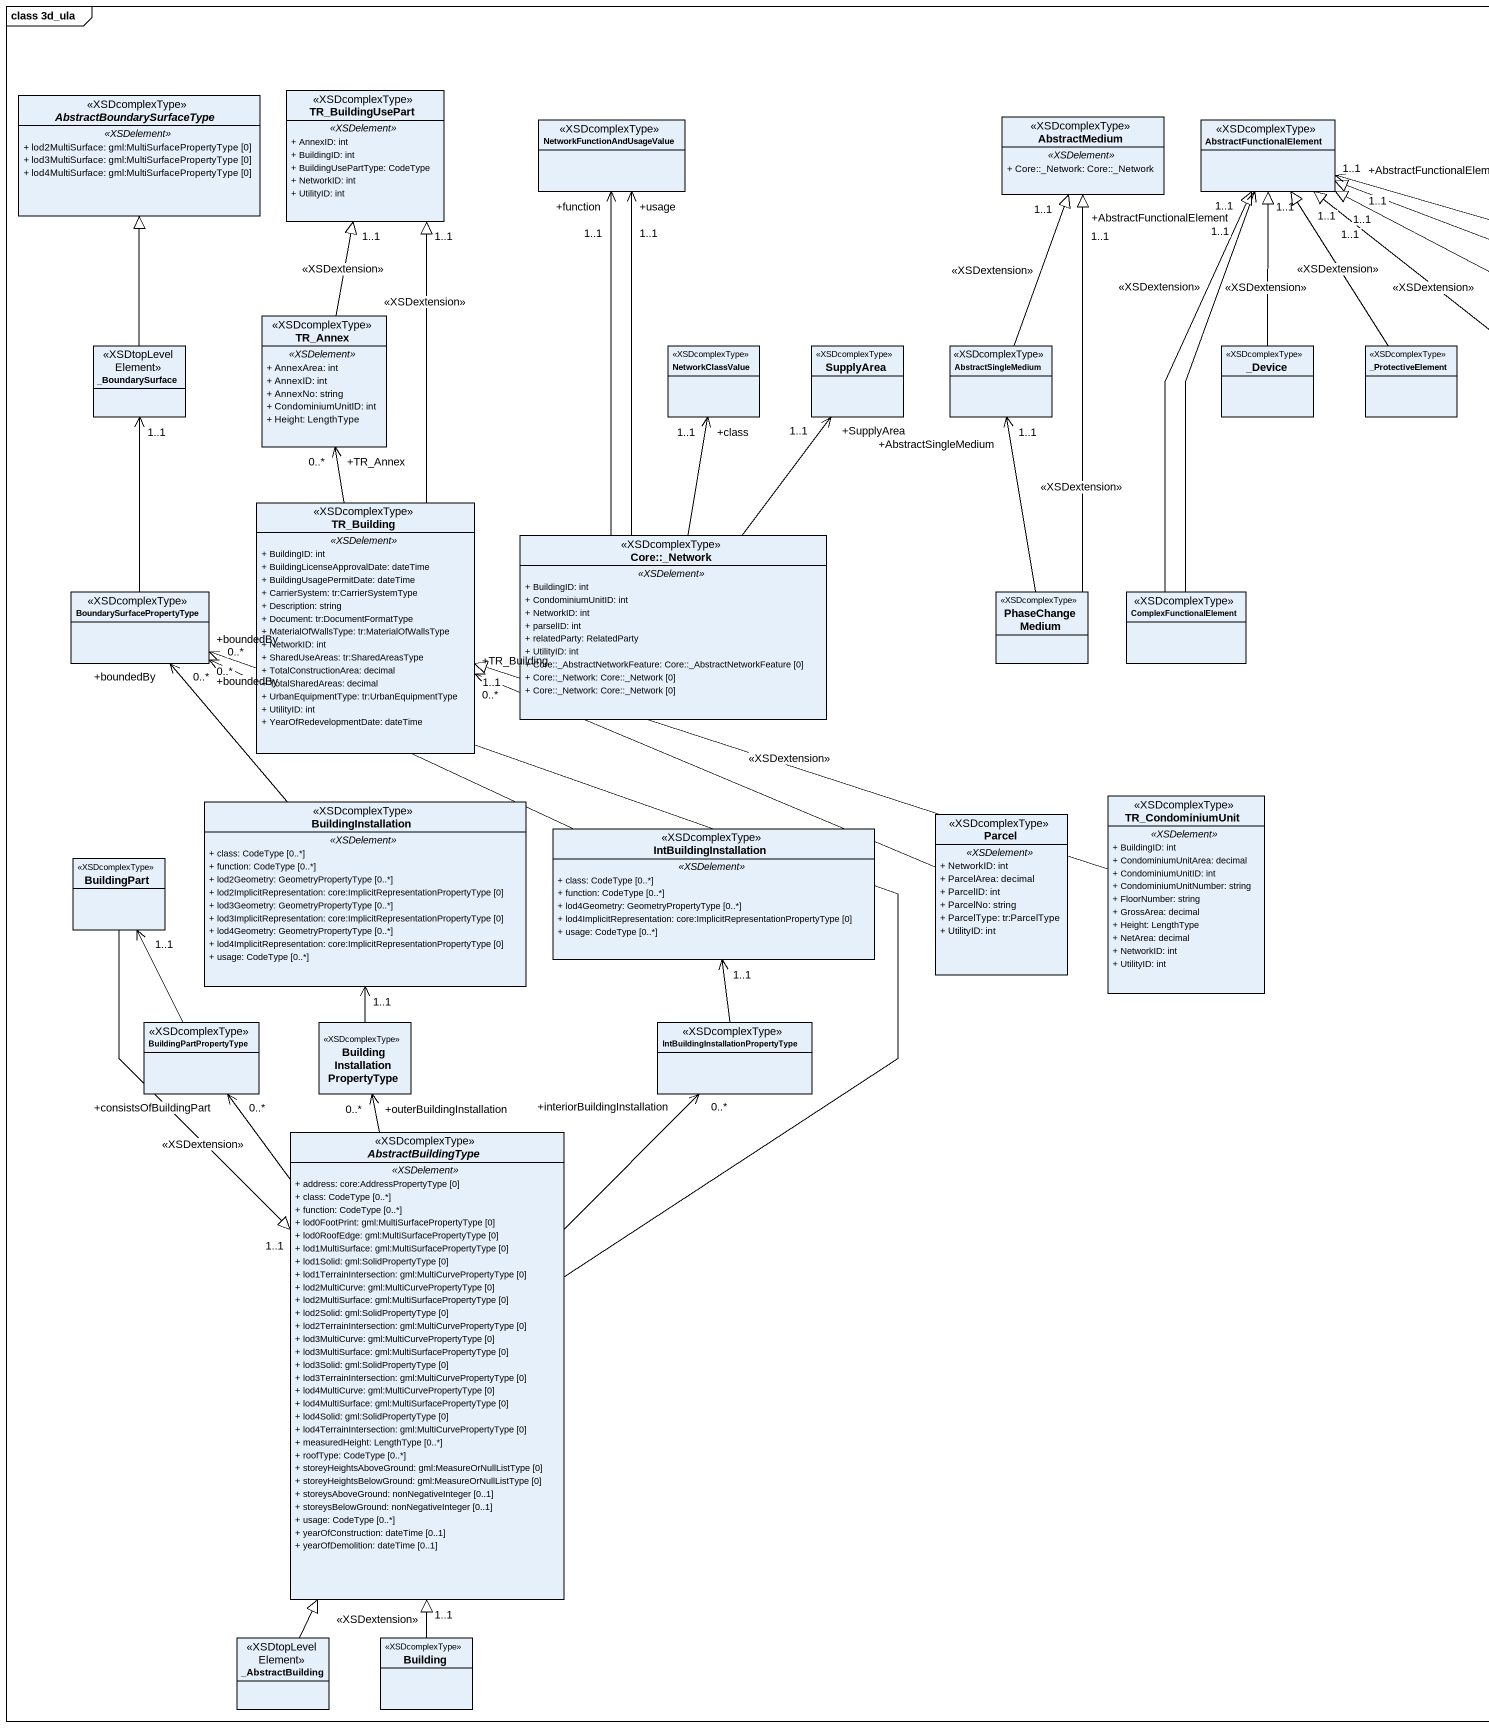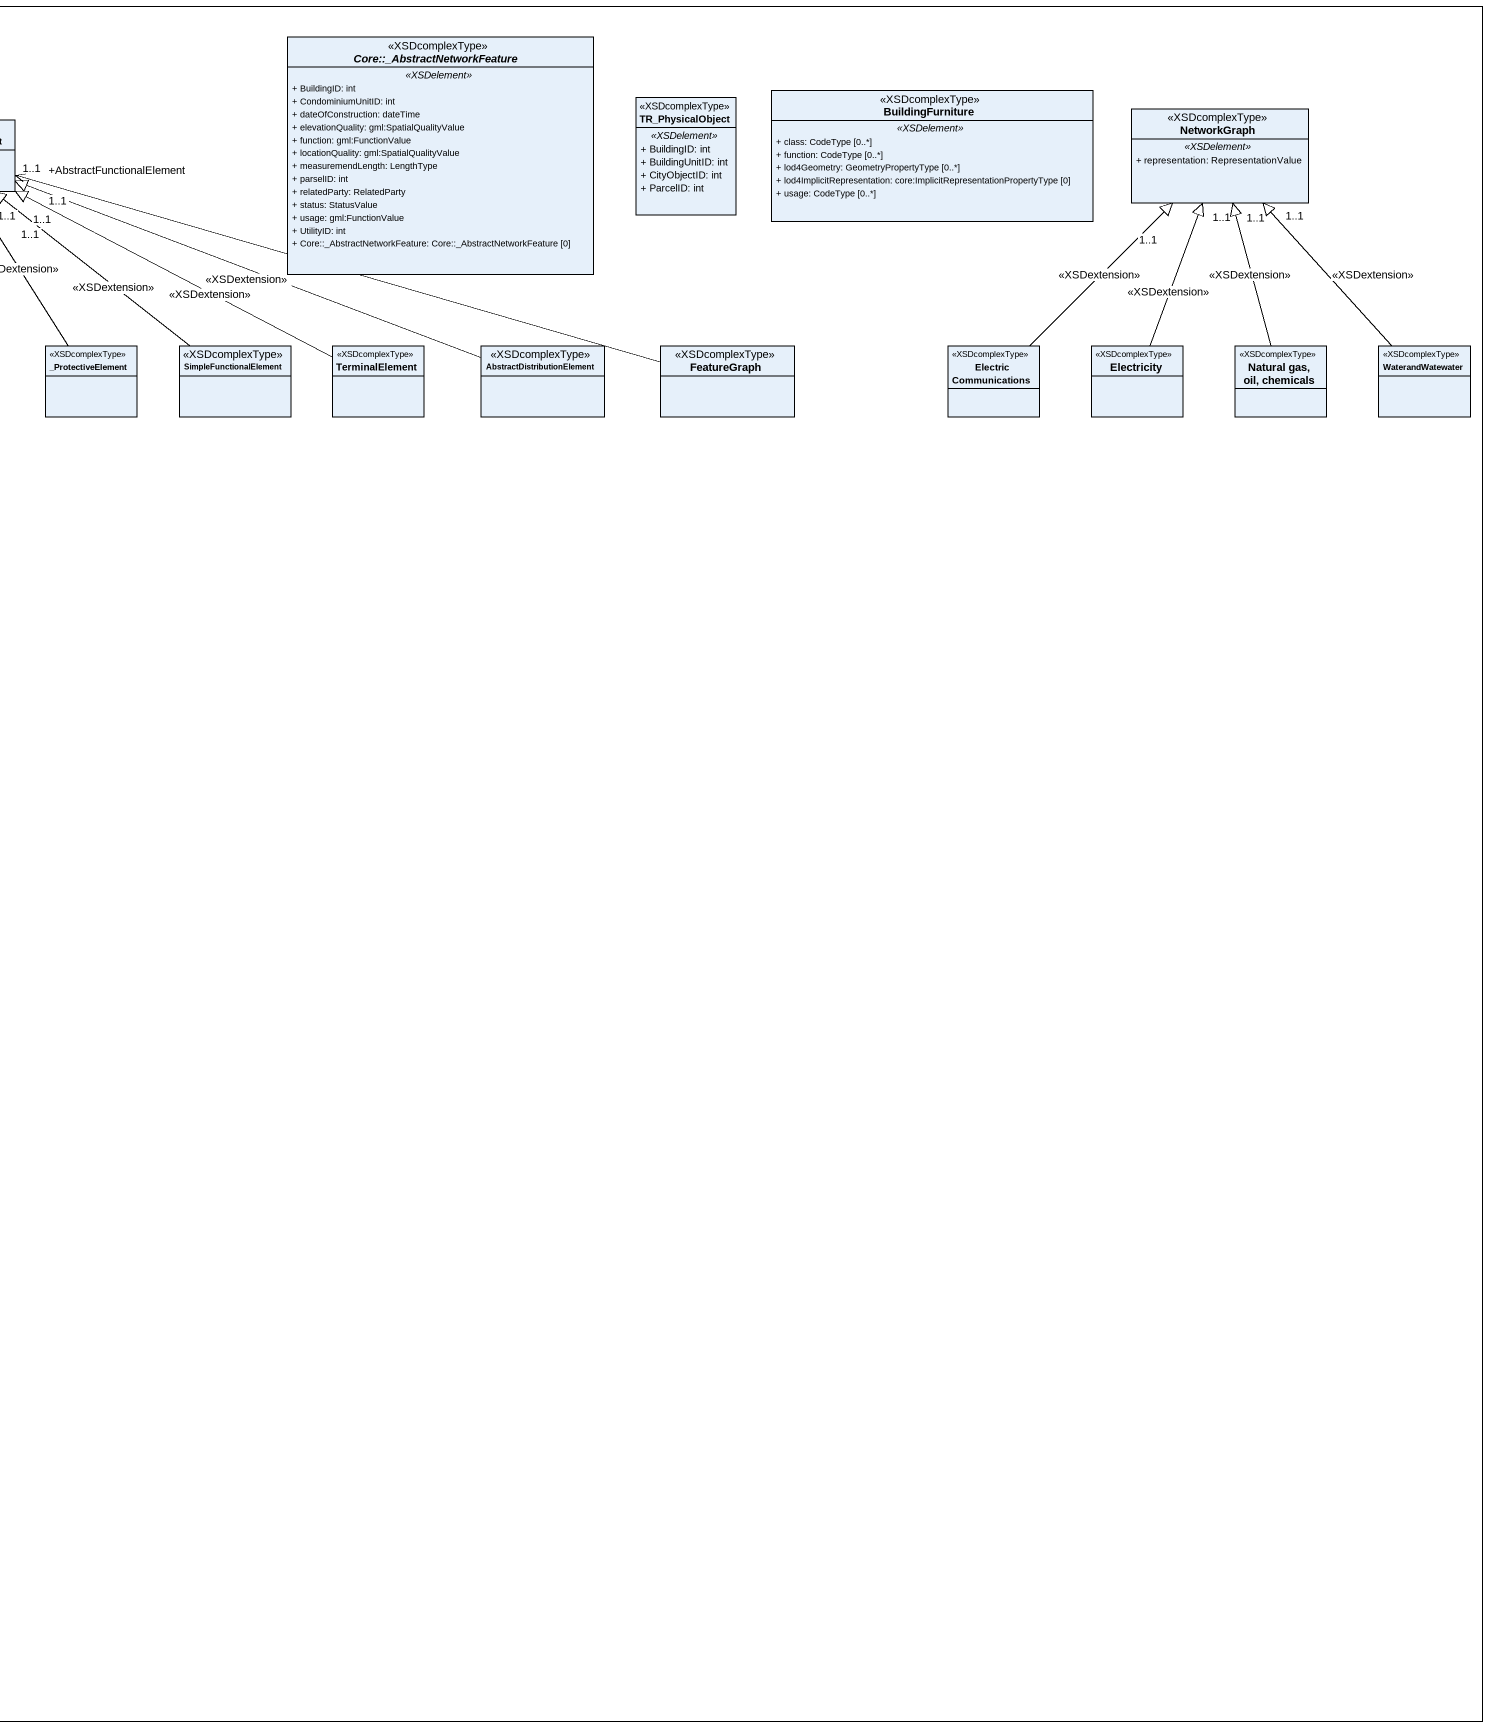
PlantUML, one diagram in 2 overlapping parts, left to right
@startuml
mainframe class 3d_ula
hide circle
hide empty members
skinparam classAttributeIconSize 0
abstract class "Core::_AbstractNetworkFeature" as Core_AbstractNetworkFeature <<XSDcomplexType>> {
  .. <<XSDelement>> ..
  + BuildingID: int
  + CondominiumUnitID: int
  + dateOfConstruction: dateTime
  + elevationQuality: gml:SpatialQualityValue
  + function: gml:FunctionValue
  + locationQuality: gml:SpatialQualityValue
  + measuremendLength: LengthType
  + parselID: int
  + relatedParty: RelatedParty
  + status: StatusValue
  + usage: gml:FunctionValue
  + UtilityID: int
  + Core::_AbstractNetworkFeature: Core::_AbstractNetworkFeature [0]
}
abstract class AbstractBoundarySurfaceType <<XSDcomplexType>> {
  .. <<XSDelement>> ..
  + lod2MultiSurface: gml:MultiSurfacePropertyType [0]
  + lod3MultiSurface: gml:MultiSurfacePropertyType [0]
  + lod4MultiSurface: gml:MultiSurfacePropertyType [0]
}
class TR_BuildingUsePart <<XSDcomplexType>> {
  .. <<XSDelement>> ..
  + AnnexID: int
  + BuildingID: int
  + BuildingUsePartType: CodeType
  + NetworkID: int
  + UtilityID: int
}
class NetworkFunctionAndUsageValue <<XSDcomplexType>>
class AbstractMedium <<XSDcomplexType>> {
  .. <<XSDelement>> ..
  + Core::_Network: Core::_Network
}
class AbstractFunctionalElement <<XSDcomplexType>>
class TR_PhysicalObject <<XSDcomplexType>> {
  .. <<XSDelement>> ..
  + BuildingID: int
  + BuildingUnitID: int
  + CityObjectID: int
  + ParcelID: int
}
class BuildingFurniture <<XSDcomplexType>> {
  .. <<XSDelement>> ..
  + class: CodeType [0..*]
  + function: CodeType [0..*]
  + lod4Geometry: GeometryPropertyType [0..*]
  + lod4ImplicitRepresentation: core:ImplicitRepresentationPropertyType [0]
  + usage: CodeType [0..*]
}
class NetworkGraph <<XSDcomplexType>> {
  .. <<XSDelement>> ..
  + representation: RepresentationValue
}
class "_BoundarySurface" as BoundarySurface <<XSDtopLevelElement>>
class TR_Annex <<XSDcomplexType>> {
  .. <<XSDelement>> ..
  + AnnexArea: int
  + AnnexID: int
  + AnnexNo: string
  + CondominiumUnitID: int
  + Height: LengthType
}
class NetworkClassValue <<XSDcomplexType>>
class SupplyArea <<XSDcomplexType>>
class AbstractSingleMedium <<XSDcomplexType>>
class "_Device" as Device <<XSDcomplexType>>
class "_ProtectiveElement" as ProtectiveElement <<XSDcomplexType>>
class SimpleFunctionalElement <<XSDcomplexType>>
class TerminalElement <<XSDcomplexType>>
class AbstractDistributionElement <<XSDcomplexType>>
class FeatureGraph <<XSDcomplexType>>
class "Electric Communications" as Electric_Communications <<XSDcomplexType>>
class Electricity <<XSDcomplexType>>
class "Natural gas, oil, chemicals" as Natural_gas_oil_chemicals <<XSDcomplexType>>
class WaterandWatewater <<XSDcomplexType>>
class TR_Building <<XSDcomplexType>> {
  .. <<XSDelement>> ..
  + BuildingID: int
  + BuildingLicenseApprovalDate: dateTime
  + BuildingUsagePermitDate: dateTime
  + CarrierSystem: tr:CarrierSystemType
  + Description: string
  + Document: tr:DocumentFormatType
  + MaterialOfWallsType: tr:MaterialOfWallsType
  + NetworkID: int
  + SharedUseAreas: tr:SharedAreasType
  + TotalConstructionArea: decimal
  + TotalSharedAreas: decimal
  + UrbanEquipmentType: tr:UrbanEquipmentType
  + UtilityID: int
  + YearOfRedevelopmentDate: dateTime
}
class "Core::_Network" as Core_Network <<XSDcomplexType>> {
  .. <<XSDelement>> ..
  + BuildingID: int
  + CondominiumUnitID: int
  + NetworkID: int
  + parselID: int
  + relatedParty: RelatedParty
  + UtilityID: int
  + Core::_AbstractNetworkFeature: Core::_AbstractNetworkFeature [0]
  + Core::_Network: Core::_Network [0]
  + Core::_Network: Core::_Network [0]
}
class BoundarySurfacePropertyType <<XSDcomplexType>>
class PhaseChangeMedium <<XSDcomplexType>>
class ComplexFunctionalElement <<XSDcomplexType>>
class BuildingInstallation <<XSDcomplexType>> {
  .. <<XSDelement>> ..
  + class: CodeType [0..*]
  + function: CodeType [0..*]
  + lod2Geometry: GeometryPropertyType [0..*]
  + lod2ImplicitRepresentation: core:ImplicitRepresentationPropertyType [0]
  + lod3Geometry: GeometryPropertyType [0..*]
  + lod3ImplicitRepresentation: core:ImplicitRepresentationPropertyType [0]
  + lod4Geometry: GeometryPropertyType [0..*]
  + lod4ImplicitRepresentation: core:ImplicitRepresentationPropertyType [0]
  + usage: CodeType [0..*]
}
class Parcel <<XSDcomplexType>> {
  .. <<XSDelement>> ..
  + NetworkID: int
  + ParcelArea: decimal
  + ParcelID: int
  + ParcelNo: string
  + ParcelType: tr:ParcelType
  + UtilityID: int
}
class TR_CondominiumUnit <<XSDcomplexType>> {
  .. <<XSDelement>> ..
  + BuildingID: int
  + CondominiumUnitArea: decimal
  + CondominiumUnitID: int
  + CondominiumUnitNumber: string
  + FloorNumber: string
  + GrossArea: decimal
  + Height: LengthType
  + NetArea: decimal
  + NetworkID: int
  + UtilityID: int
}
class BuildingPart <<XSDcomplexType>>
class IntBuildingInstallation <<XSDcomplexType>> {
  .. <<XSDelement>> ..
  + class: CodeType [0..*]
  + function: CodeType [0..*]
  + lod4Geometry: GeometryPropertyType [0..*]
  + lod4ImplicitRepresentation: core:ImplicitRepresentationPropertyType [0]
  + usage: CodeType [0..*]
}
class BuildingPartPropertyType <<XSDcomplexType>>
class "BuildingInstallationPropertyType" as BuildingInstallationProperty <<XSDcomplexType>>
class "IntBuildingInstallationPropertyType" as IntBuildingInstallationPrope <<XSDcomplexType>>
abstract class AbstractBuildingType <<XSDcomplexType>> {
  .. <<XSDelement>> ..
  + address: core:AddressPropertyType [0]
  + class: CodeType [0..*]
  + function: CodeType [0..*]
  + lod0FootPrint: gml:MultiSurfacePropertyType [0]
  + lod0RoofEdge: gml:MultiSurfacePropertyType [0]
  + lod1MultiSurface: gml:MultiSurfacePropertyType [0]
  + lod1Solid: gml:SolidPropertyType [0]
  + lod1TerrainIntersection: gml:MultiCurvePropertyType [0]
  + lod2MultiCurve: gml:MultiCurvePropertyType [0]
  + lod2MultiSurface: gml:MultiSurfacePropertyType [0]
  + lod2Solid: gml:SolidPropertyType [0]
  + lod2TerrainIntersection: gml:MultiCurvePropertyType [0]
  + lod3MultiCurve: gml:MultiCurvePropertyType [0]
  + lod3MultiSurface: gml:MultiSurfacePropertyType [0]
  + lod3Solid: gml:SolidPropertyType [0]
  + lod3TerrainIntersection: gml:MultiCurvePropertyType [0]
  + lod4MultiCurve: gml:MultiCurvePropertyType [0]
  + lod4MultiSurface: gml:MultiSurfacePropertyType [0]
  + lod4Solid: gml:SolidPropertyType [0]
  + lod4TerrainIntersection: gml:MultiCurvePropertyType [0]
  + measuredHeight: LengthType [0..*]
  + roofType: CodeType [0..*]
  + storeyHeightsAboveGround: gml:MeasureOrNullListType [0]
  + storeyHeightsBelowGround: gml:MeasureOrNullListType [0]
  + storeysAboveGround: nonNegativeInteger [0..1]
  + storeysBelowGround: nonNegativeInteger [0..1]
  + usage: CodeType [0..*]
  + yearOfConstruction: dateTime [0..1]
  + yearOfDemolition: dateTime [0..1]
}
class "_AbstractBuilding" as AbstractBuilding <<XSDtopLevelElement>>
class Building <<XSDcomplexType>>
BoundarySurface -up-|> AbstractBoundarySurfaceType
TR_Annex -up-|> "1..1" TR_BuildingUsePart : <<XSDextension>>
AbstractSingleMedium -up-|> "1..1" AbstractMedium : <<XSDextension>>
Device -up-|> "1..1" AbstractFunctionalElement : <<XSDextension>>
ProtectiveElement -up-|> "1..1" AbstractFunctionalElement : <<XSDextension>>
SimpleFunctionalElement -up-|> "1..1" AbstractFunctionalElement : <<XSDextension>>
TerminalElement -left-|> "1..1" AbstractFunctionalElement : <<XSDextension>>
AbstractDistributionElement -left-|> "1..1" AbstractFunctionalElement : <<XSDextension>>
FeatureGraph -left-> "+AbstractFunctionalElement\n1..1" AbstractFunctionalElement
Electric_Communications -up-|> "1..1" NetworkGraph : <<XSDextension>>
Electricity -up-|> "1..1" NetworkGraph : <<XSDextension>>
Natural_gas_oil_chemicals -up-|> "1..1" NetworkGraph : <<XSDextension>>
WaterandWatewater -up-|> "1..1" NetworkGraph : <<XSDextension>>
TR_Building -up-|> "1..1" TR_BuildingUsePart : <<XSDextension>>
TR_Building -up-> "+TR_Annex\n0..*" TR_Annex
Core_Network -up-> "+function\n1..1" NetworkFunctionAndUsageValue
Core_Network -up-> "+usage\n1..1" NetworkFunctionAndUsageValue
Core_Network -up-> "+class\n1..1" NetworkClassValue
Core_Network -up-> "+SupplyArea\n1..1" SupplyArea
BoundarySurfacePropertyType -up-> "1..1" BoundarySurface
PhaseChangeMedium -up-|> "1..1" AbstractMedium : <<XSDextension>>
PhaseChangeMedium -up-> "+AbstractSingleMedium\n1..1" AbstractSingleMedium
ComplexFunctionalElement -up-|> "1..1" AbstractFunctionalElement : <<XSDextension>>
ComplexFunctionalElement -up-> "+AbstractFunctionalElement\n1..1" AbstractFunctionalElement
BuildingInstallation -up-> "+boundedBy\n0..*" BoundarySurfacePropertyType
Parcel -left-> "+TR_Building\n0..*" TR_Building
TR_CondominiumUnit -left-|> "1..1" TR_Building : <<XSDextension>>
BuildingPart --|> "1..1" AbstractBuildingType : <<XSDextension>>
IntBuildingInstallation -left-> "+boundedBy\n0..*" BoundarySurfacePropertyType
BuildingPartPropertyType -up-> "1..1" BuildingPart
BuildingInstallationProperty -up-> "1..1" BuildingInstallation
IntBuildingInstallationPrope -up-> "1..1" IntBuildingInstallation
AbstractBuildingType -up-> "+boundedBy\n0..*" BoundarySurfacePropertyType
AbstractBuildingType -up-> "+consistsOfBuildingPart\n0..*" BuildingPartPropertyType
AbstractBuildingType -up-> "+outerBuildingInstallation\n0..*" BuildingInstallationProperty
AbstractBuildingType -up-> "+interiorBuildingInstallation\n0..*" IntBuildingInstallationPrope
AbstractBuilding -up-|> AbstractBuildingType
Building -up-|> "1..1" AbstractBuildingType : <<XSDextension>>
@enduml
